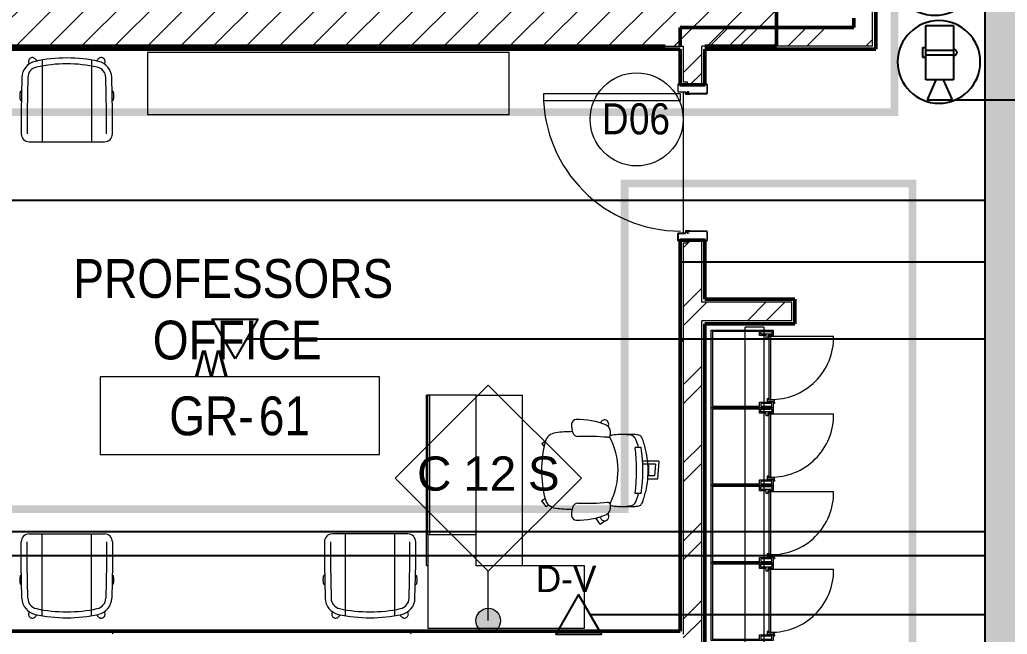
# Model space of a CAD drawing. Header units: millimetres. Extents: x -9358 to 257996, y -67499 to 9117.
# Drawn here: x 1965 to 8328, y -16488 to -12528 of the extents above; entities that cross this region are included whole.
import ezdxf

# ---------------------------------------------------------------- set-up
doc = ezdxf.new("R2010")
doc.units = ezdxf.units.MM
doc.header["$LTSCALE"] = 1000
for name, color, linetype, lineweight in [('123', 2, 'Continuous', 9), ('A-DOOR', 8, 'Continuous', 9), ('A-DOOR-1', 8, 'Continuous', 18), ('A-DOR', 8, 'Continuous', 9), ('A-FLR-PAT', 8, 'Continuous', 18), ('A-FRN', 8, 'Continuous', 9), ('A-GEN-MOD', 8, 'Continuous', 9), ('A-ROM-NAM', 8, 'Continuous', 9), ('A-TYP-DOR', 8, 'Continuous', 0), ('A-TYP-WAL', 8, 'Continuous', 0), ('A-WAL-CLD', 8, 'Continuous', 9), ('A-WAL-CMU', 8, 'Continuous', 50), ('A-WAL-LOW-30', 8, 'Continuous', 18), ('A-WAL-PAT-1', 8, 'Continuous', 9)]:
    doc.layers.add(name, color=color, linetype=linetype, lineweight=lineweight)
for name, color, linetype in [('CCTV', 4, 'Continuous'), ('CCTVNET', 6, 'Continuous'), ('DATANET', 4, 'Continuous'), ('F POINT AGN', 7, 'Continuous'), ('LC-CABLE -10', 4, 'Continuous'), ('LC-T-OUTLET', 4, 'Continuous'), ('Route - rack2', 7, 'Continuous')]:
    doc.layers.add(name, color=color, linetype=linetype)
doc.styles.add('Arial_5', font='arial.ttf', dxfattribs={"width": 0.85, "height": 200})
doc.styles.add('Arial_7', font='arial.ttf', dxfattribs={"width": 0.85, "height": 200})
doc.styles.add('Arial_8', font='arial.ttf', dxfattribs={"height": 220})
pattern_1 = [(0, (0, 0), (812.8, 203.2), [33.528, -576.072, 33.528, -576.072, -3251.2]), (0, (0, 0), (812.8, 203.2), [-1219.2, 33.528, -1185.672, 33.528, -576.072, -1422.4]), (0, (0, 0), (812.8, 203.2), [-3048, 33.528, -372.872, 33.528, -982.472]), (120, (304.8, 101.6), (-582.3764, 602.3054), [33.528, -576.072, 33.528, -576.072, -3251.2]), (120, (304.8, 101.6), (-582.3764, 602.3054), [-1219.2, 33.528, -1185.672, 33.528, -576.072, -1422.4]), (120, (304.8, 101.6), (-582.3764, 602.3054), [-3048, 33.528, -372.872, 33.528, -982.472]), (240, (406.4, 508), (-230.4236, -805.5054), [33.528, -576.072, 33.528, -576.072, -3251.2]), (240, (406.4, 508), (-230.4236, -805.5054), [-1219.2, 33.528, -1185.672, 33.528, -576.072, -1422.4]), (240, (406.4, 508), (-230.4236, -805.5054), [-3048, 33.528, -372.872, 33.528, -982.472])]
pattern_2 = [(45, (0, 0), (-251.447, 251.447), []), (45, (0, 381), (-251.447, 251.447), [])]

# ---------------------------------------------------------------- blocks, each defined once
blk = doc.blocks.new('Door Tag - Door Tag-41184-01-Ground Floor Plan')
at = {"layer": 'A-TYP-DOR'}
blk.add_circle((0, 0), 3, dxfattribs=at)
blk = doc.blocks.new('M_Wall Tag - WALL TAG-12mm-1267109-01-Ground Floor Plan')
at = {"layer": 'A-TYP-WAL'}
for p, q in [((-6, 0), (0, 6)), ((0, 6), (6, 0)), ((-6, 0), (0, -6)), ((6, 0), (0, -6))]:
    blk.add_line(p, q, dxfattribs=at)
blk = doc.blocks.new('D-V')
at = {"color": 3}
blk.add_lwpolyline([(1.2, 256.5), (146.9, 0), (-146.9, 0), (1.2, 256.5)], dxfattribs=at)
at = {"layer": 'CCTV', "color": 2}
blk.add_attdef('D-V', (-225.1, 246.5), '', height=170, dxfattribs=at)
blk = doc.blocks.new('D-W')
at = {"color": 3, "elevation": 0}
blk.add_lwpolyline([(0, 254.5), (146.9, 0), (-146.9, 0), (0, 254.5)], dxfattribs=at)
at = {"layer": 'LC-T-OUTLET', "color": 2}
blk.add_attdef('W', (77.2, 236.3, 0), '', height=170, dxfattribs=at)
blk = doc.blocks.new('FR_Lockers-MLTPL_Dar - FR_Lockers-MLTPL_Dar-848432-01-Ground Floor Furniture Plan')
at = {"layer": 'A-GEN-MOD'}
for p, q in [((-500, 0), (0, 0)), ((-500, -400), (-500, 0)), ((0, 0), (0, -400)), ((-491.1, -8.9), (-491.1, -311.1)), ((-8.9, -8.9), (-491.1, -8.9)), ((-8.9, -311.1), (-8.9, -8.9)), ((-491.1, -311.1), (-464.4, -311.1)), ((-464.4, -311.1), (-464.4, -408.9)), ((-35.6, -311.1), (-8.9, -311.1)), ((-35.6, -355.6), (-35.6, -311.1)), ((-491.1, -320), (-491.1, -391.1)), ((-473.3, -320), (-491.1, -320)), ((-473.3, -391.1), (-473.3, -320)), ((-460, -360), (-460, -408.9)), ((-442.2, -360), (-460, -360)), ((-451.1, -368.9), (-442.2, -368.9)), ((-451.1, -408.9), (-451.1, -368.9)), ((-446.7, -382.2), (-446.7, -373.3)), ((-446.7, -373.3), (-40, -373.3)), ((-442.2, -368.9), (-442.2, -360)), ((-53.3, -355.6), (-35.6, -355.6)), ((-53.3, -364.4), (-53.3, -355.6)), ((-35.6, -364.4), (-53.3, -364.4)), ((-40, -373.3), (-40, -382.2)), ((-35.6, -400), (-35.6, -364.4)), ((-26.7, -391.1), (-26.7, -320)), ((-26.7, -320), (-8.9, -320)), ((-8.9, -320), (-8.9, -391.1)), ((-473.3, -400), (-500, -400)), ((-491.1, -391.1), (-473.3, -391.1)), ((-473.3, -408.9), (-473.3, -400)), ((-464.4, -408.9), (-473.3, -408.9)), ((-460, -408.9), (-451.1, -408.9)), ((-40, -382.2), (-446.7, -382.2)), ((-40, -382.2), (-40, -789.1)), ((0, -400), (-35.6, -400)), ((-8.9, -391.1), (-26.7, -391.1))]:
    blk.add_line(p, q, dxfattribs=at)
blk.add_arc((-46.8, -389.2), 400, 178.71177, 270.96946, dxfattribs=at)
blk = doc.blocks.new('Walls 237 - Walls 41-1846571-01-Ground Floor Furniture Plan')
at = {"layer": 'A-FRN'}
for p, q in [((-8274.7, -7518.4), (-10604.7, -7518.4)), ((-10604.7, -7518.4), (-10604.7, -7918.4)), ((-8274.7, -7918.4), (-8274.7, -7518.4)), ((-10604.7, -7918.4), (-8274.7, -7918.4))]:
    blk.add_line(p, q, dxfattribs=at)
blk = doc.blocks.new('Scoop_Conference_Swivel_Chair_14893 - Scoop_Conference_Swivel_Chair_14893-746239-01-Ground Floor Furniture Plan')
at = {"layer": 'A-FRN'}
for p, q in [((-293.9, 139.9), (-293.9, -5.1)), ((-255.8, 139.9), (-255.8, -4.7)), ((243.1, 190.7), (-243.1, 190.7)), ((-158.6, -336.1), (-158.6, 190.7)), ((158.6, -336.1), (158.6, 190.7)), ((255.8, -4.7), (255.8, 139.9)), ((293.9, -5.1), (293.9, 139.9)), ((-293.9, -5.1), (-289.4, -224)), ((-255.8, -4.7), (-251.3, -223.2)), ((251.3, -223.2), (255.8, -4.7)), ((289.4, -224), (293.9, -5.1)), ((-292.5, -74.7), (-296, -74.7)), ((296, -74.7), (292.5, -74.7)), ((-296, -134.7), (-291.2, -134.7)), ((291.2, -134.7), (296, -134.7))]:
    blk.add_line(p, q, dxfattribs=at)
for centre, radius, start, end in [((-243.1, 139.9), 50.8, 90, 180), ((243.1, 139.9), 50.8, 0, 90), ((-181.4, -221.7), 108, 181.19256, 257.64827), ((-181.4, -221.7), 69.8, 181.19256, 257.64827), ((181.4, -221.7), 69.9, 282.35173, 358.80744), ((181.4, -221.7), 108, 282.35173, 358.80744), ((0, 606.8), 918, 257.64827, 282.35173), ((-221.9, -326.6), 24.9, 185.23282, 189), ((-221.9, -326.6), 24.9, 221.51523, 225), ((-221.9, -326.6), 24.9, 225, 228.48748), ((-221.9, -326.6), 24.9, 261, 264.76465), ((0, 606.8), 956.1, 257.64827, 282.35173)]:
    blk.add_arc(centre, radius, start, end, dxfattribs=at)
for points, knots in [([(-296, -134.7), (-296.5, -134.7), (-297.2, -133.8), (-298.3, -130.8), (-299, -127.8), (-299.8, -124.1), (-300.6, -118.4), (-301.3, -110), (-301.3, -99.3), (-300.6, -91), (-299.8, -85.2), (-299, -81.5), (-298.3, -78.5), (-297.2, -75.6), (-296.5, -74.7), (-296, -74.7)], [-1, -1, -1, -1, -0.888889, -0.833333, -0.777778, -0.722222, -0.666667, -0.555556, -0.444444, -0.333333, -0.277778, -0.222222, -0.166667, -0.111111, 0, 0, 0, 0]), ([(296, -74.7), (296.5, -74.7), (297.2, -75.6), (298.3, -78.5), (299, -81.5), (299.8, -85.2), (300.6, -91), (301.3, -99.3), (301.3, -110), (300.6, -118.4), (299.8, -124.1), (299, -127.8), (298.3, -130.8), (297.2, -133.8), (296.5, -134.7), (296, -134.7)], [-1, -1, -1, -1, -0.888889, -0.833333, -0.777778, -0.722222, -0.666667, -0.555556, -0.444444, -0.333333, -0.277778, -0.222222, -0.166667, -0.111111, 0, 0, 0, 0]), ([(-241.2, -310.9), (-242, -311.9), (-243.3, -313.8), (-244.9, -316.9), (-245.9, -320), (-246.6, -323.2), (-246.9, -327.5), (-246.1, -333.7), (-242.7, -341.1), (-236.4, -347.4), (-228.3, -351.1), (-219.5, -351.8), (-211.1, -349.5), (-206.3, -346.2), (-204.3, -344.2)], [-0.9668069, -0.9668069, -0.9668069, -0.9668069, -0.9166667, -0.875, -0.8333333, -0.7916667, -0.75, -0.6666667, -0.5555556, -0.4444444, -0.3333333, -0.2222222, -0.1111111, 0, 0, 0, 0]), ([(239.5, -344.2), (241.3, -342.3), (244.5, -337.9), (246.9, -330.3), (246.8, -322.4), (244.6, -315.8), (242.3, -312.2), (241.2, -310.9)], [-1, -1, -1, -1, -0.8, -0.6, -0.4, -0.2, -0.0666114, -0.0666114, -0.0666114, -0.0666114]), ([(204.3, -344.2), (206.3, -346.1), (210.8, -349.3), (219.8, -352), (230.2, -350.9), (236.8, -346.8), (239.5, -344.2)], [-1, -1, -1, -1, -0.785714, -0.571429, -0.285714, 0, 0, 0, 0])]:
    blk.add_open_spline(points, degree=3, knots=knots, dxfattribs=at)
for points in [[(-204.3, -344.2), (-199.5, -339.3), (-194.6, -334.4), (-189.8, -329.6)], [(189.8, -329.6), (194.6, -334.4), (199.5, -339.3), (204.3, -344.2)]]:
    blk.add_open_spline(points, degree=3, dxfattribs=at)
blk = doc.blocks.new('Scoop_Conference_Swivel_Chair_14893 - Scoop_Conference_Swivel_Chair_14893-748504-01-Ground Floor Furniture Plan')
at = {"layer": 'A-FRN'}
for p, q in [((-158.6, 336.1), (-158.6, -190.7)), ((158.6, 336.1), (158.6, -190.7)), ((-293.9, 5.1), (-289.4, 224)), ((-255.8, 4.7), (-251.3, 223.2)), ((251.3, 223.2), (255.8, 4.7)), ((289.4, 224), (293.9, 5.1)), ((-291.2, 134.7), (-296, 134.7)), ((296, 134.7), (291.2, 134.7)), ((-296, 74.7), (-292.5, 74.7)), ((292.5, 74.7), (296, 74.7)), ((-293.9, -139.9), (-293.9, 5.1)), ((-255.8, -139.9), (-255.8, 4.7)), ((255.8, 4.7), (255.8, -139.9)), ((293.9, 5.1), (293.9, -139.9)), ((243.1, -190.7), (-243.1, -190.7))]:
    blk.add_line(p, q, dxfattribs=at)
for centre, radius, start, end in [((-181.4, 221.7), 107.9, 102.35173, 178.80744), ((-221.9, 326.6), 24.9, 171, 174.76718), ((-221.9, 326.6), 24.9, 135, 138.48477), ((-221.9, 326.6), 24.9, 131.51252, 135), ((-221.9, 326.6), 24.9, 95.23535, 99), ((0, -606.8), 956.1, 77.64827, 102.35173), ((181.4, 221.7), 108, 1.19256, 77.64827), ((-181.4, 221.7), 69.8, 102.35173, 178.80744), ((0, -606.8), 918, 77.64827, 102.35173), ((181.4, 221.7), 69.9, 1.19256, 77.64827), ((-243.1, -139.9), 50.8, 180, 270), ((243.1, -139.9), 50.8, 270, 0)]:
    blk.add_arc(centre, radius, start, end, dxfattribs=at)
for points, knots in [([(-204.3, 344.2), (-205.8, 345.7), (-208.4, 347.6), (-212.2, 349.6), (-215.3, 350.6), (-218.5, 351.3), (-222.8, 351.6), (-229, 350.8), (-236.4, 347.4), (-242.7, 341.1), (-246.4, 333), (-247.1, 324.2), (-245, 316.6), (-242.4, 312.5), (-241.2, 310.9)], [-1, -1, -1, -1, -0.9166667, -0.875, -0.8333333, -0.7916667, -0.75, -0.6666667, -0.5555556, -0.4444444, -0.3333333, -0.2222222, -0.1111111, -0.0331931, -0.0331931, -0.0331931, -0.0331931]), ([(239.5, 344.2), (237.5, 346.2), (232.8, 349.5), (223.6, 352), (215.1, 351), (208.5, 347.7), (205.6, 345.4), (204.3, 344.2)], [-1, -1, -1, -1, -0.785714, -0.571429, -0.285714, -0.142857, 0, 0, 0, 0]), ([(241.2, 310.9), (243.1, 313.2), (245, 316.7), (246.3, 321.5), (246.9, 325.4), (246.7, 331), (244.5, 337.9), (241.3, 342.3), (239.5, 344.2)], [-0.9333886, -0.9333886, -0.9333886, -0.9333886, -0.7, -0.625, -0.55, -0.4, -0.2, 0, 0, 0, 0]), ([(-296, 74.7), (-296.5, 74.7), (-297.2, 75.6), (-298.3, 78.5), (-299, 81.5), (-299.8, 85.2), (-300.6, 91), (-301.3, 99.3), (-301.3, 110), (-300.6, 118.4), (-299.8, 124.1), (-299, 127.8), (-298.3, 130.8), (-297.2, 133.8), (-296.5, 134.7), (-296, 134.7)], [-1, -1, -1, -1, -0.888889, -0.833333, -0.777778, -0.722222, -0.666667, -0.555556, -0.444444, -0.333333, -0.277778, -0.222222, -0.166667, -0.111111, 0, 0, 0, 0]), ([(296, 134.7), (296.5, 134.7), (297.2, 133.8), (298.3, 130.8), (299, 127.8), (299.8, 124.1), (300.6, 118.4), (301.3, 110), (301.3, 99.3), (300.6, 91), (299.8, 85.2), (299, 81.5), (298.3, 78.5), (297.2, 75.6), (296.5, 74.7), (296, 74.7)], [-1, -1, -1, -1, -0.888889, -0.833333, -0.777778, -0.722222, -0.666667, -0.555556, -0.444444, -0.333333, -0.277778, -0.222222, -0.166667, -0.111111, 0, 0, 0, 0])]:
    blk.add_open_spline(points, degree=3, knots=knots, dxfattribs=at)
for points in [[(-189.8, 329.6), (-194.6, 334.4), (-199.5, 339.3), (-204.3, 344.2)], [(204.3, 344.2), (199.5, 339.3), (194.6, 334.4), (189.8, 329.6)]]:
    blk.add_open_spline(points, degree=3, dxfattribs=at)
blk = doc.blocks.new('Task chair 9554N35 - Task chair 9554N35-733048-01-Ground Floor Furniture Plan')
at = {"layer": 'A-FRN'}
for p, q in [((-59.9, 447.8), (56.2, 437.7)), ((-59.9, 447.8), (-59.9, 341.6)), ((-40.1, 424.9), (-40.1, 342.5)), ((-40.1, 424.9), (34.3, 418.4)), ((34.3, 418.4), (34.3, 377)), ((56.2, 437.7), (56.2, 375.4)), ((-148.6, 333.2), (-148.6, 294.8)), ((-33.2, 380), (34.3, 380)), ((-33.2, 377), (-33.2, 380)), ((148.6, 333.5), (148.6, 294.8)), ((208.7, 134.6), (213.5, 132.2)), ((346.3, 69.3), (309.5, 42.5)), ((346.3, 69.3), (324.3, 99.6)), ((309.5, 42.5), (303.3, 51.1)), ((-172.9, -306.8), (-189.9, -284.3)), ((-172.9, -306.8), (-153.2, -293.1)), ((196.3, -309), (180.3, -287)), ((196.3, -309), (233.1, -282.3)), ((233.1, -282.3), (220.5, -265))]:
    blk.add_line(p, q, dxfattribs=at)
for centre, radius, start, end in [((1, -773.4), 1116.7, 82.40675, 97.69875), ((1424.9, 239.6), 1657.1, 178.08469, 181.91531), ((192.1, 200.6), 424.1, 170.87537, 178.71964), ((-202, 267.3), 24.7, 131.85659, 178.73501), ((18.2, -231.9), 573.4, 106.91404, 111.62967), ((0, -988.3), 1291.7, 83.39468, 96.60532), ((-18.2, -231.9), 573.4, 68.37033, 73.08596), ((202, 267.3), 24.7, 1.26499, 48.14341), ((-192.1, 200.6), 424.1, 1.28036, 9.12463), ((-1424.9, 239.6), 1657.1, 358.08469, 1.91531), ((-257.7, 94.4), 37, 114.57567, 157.51846), ((-239, 54.3), 81.3, 83.07154, 114.79327), ((-5.9, 191.7), 225.5, 181.91531, 194.98952), ((-231.5, 117.1), 18, 357.62611, 82.70838), ((1.2, -277.4), 461.4, 63.27249, 118.3184), ((223.3, 117.1), 18, 97.29162, 182.37389), ((230.8, 54.3), 81.3, 65.20673, 96.92846), ((5.9, 191.7), 225.5, 345.51786, 358.08469), ((249.5, 94.4), 37, 22.48154, 65.42433), ((157.4, -76.4), 485.9, 157.62283, 181.09869), ((-301, 96.7), 25.2, 129.57983, 236.58793), ((-296.1, 90.9), 32.8, 82.42017, 129.57983), ((-270.6, 142.7), 80.3, 236.58793, 244.06048), ((-304.4, 28.7), 95.5, 76.87008, 82.42017), ((1706.6, -39.8), 1926.5, 175.34955, 181.07992), ((-1714.8, -39.8), 1926.5, 358.92008, 4.65045), ((351.4, -138.5), 268.8, 102.9497, 106.17349), ((-165.6, -76.4), 485.9, 358.90131, 22.37717), ((297.3, 97.1), 27.1, 305.0503, 102.9497), ((266.7, 140.7), 80.4, 293.45615, 305.0503), ((-298.4, -85.1), 30, 181.16926, 265.61497), ((-289.7, 26.9), 142.3, 265.59312, 289.57155), ((875.8, -92.8), 1126, 180.86126, 186.35861), ((-253.5, -75.2), 34, 289.57155, 358.42173), ((245.3, -75.2), 34, 181.57827, 250.42845), ((281.6, 26.9), 142.3, 250.42845, 257.15931), ((-875.8, -92.8), 1126, 353.64139, 359.03153), ((281.6, 26.9), 142.3, 257.15931, 274.40688), ((290.2, -85.1), 30, 274.38503, 358.83074), ((-163.7, -208.7), 80, 186.35861, 256.05837), ((163.7, -208.7), 80, 283.94166, 353.64139), ((0, 450.7), 759.4, 256.05837, 283.94166)]:
    blk.add_arc(centre, radius, start, end, dxfattribs=at)
for centre, major_axis, ratio, start_param, end_param in [((2833.6, 1083.6), (3058.7, 867.3), 0.246692, 3.007939, 3.042807), ((-182.4, 335.9), (44.1, 13.7), 0.260293, 1.734544, 2.951577), ((182.6, 337.1), (-43.9, 14.1), 0.248418, 3.3294, 4.551375), ((-2839.6, 1069.5), (-3064.8, 850.5), 0.246639, 3.238935, 3.272795), ((-2833.6, 1083.6), (-3058.7, 867.3), 0.246692, 3.240378, 3.275247), ((-178.1, 286.4), (48, 16.7), 0.376203, 1.755174, 2.42563), ((178.1, 286.7), (-48.1, 16.1), 0.383717, 3.814978, 4.524085)]:
    blk.add_ellipse(centre, major_axis=major_axis, ratio=ratio, start_param=start_param, end_param=end_param, dxfattribs=at)
blk.add_open_spline([(193.1, 345.6), (180.8, 349.8), (155.9, 357.6), (104.9, 369.7), (39.6, 378.5), (-39.7, 378.4), (-105, 369.4), (-155.9, 357.1), (-180.8, 349.3), (-193.1, 344.9)], degree=3, knots=[0, 0, 0, 0, 0.1, 0.2, 0.4, 0.6, 0.8, 0.9, 1, 1, 1, 1], dxfattribs=at)
blk = doc.blocks.new('secretary office - manager office -1 2-1846452-01-Ground Floor Furniture Plan')
at = {"layer": 'A-FRN'}
for p, q in [((-548, 320), (550, 320)), ((-548, 320), (-548, 310)), ((550, 310), (550, 320)), ((-360, 310), (-950, 310)), ((-950, 310), (-950, 300)), ((-950, 300), (-950, -700)), ((-350, 310), (-360, 310)), ((-350, 0), (-350, 310)), ((-350, 310), (550, 310)), ((550, 300), (-350, 300)), ((550, 300), (-350, 300)), ((550, 300), (550, 310)), ((550, 0), (550, 300)), ((-550, -700), (-550, 0)), ((-550, 0), (-350, 0)), ((-350, 0), (550, 0)), ((550, 0), (550, -300)), ((-550, -300), (550, -300)), ((-950, -700), (-550, -700))]:
    blk.add_line(p, q, dxfattribs=at)
blk = doc.blocks.new('Wood door - 1000-Wood Door-2297613-01-Ground Floor Furniture Plan')
at = {"layer": 'A-DOOR'}
blk.add_arc((442, 77), 884, 90, 180, dxfattribs=at)
at = {"layer": 'A-DOOR-1'}
for p, q in [((442, 961), (399, 961)), ((399, 961), (399, 77)), ((442, 77), (442, 961)), ((-505, 92.5), (-505, 82.5)), ((-505, 92.5), (-505, 82.5)), ((-503.5, 92.5), (-503.5, 82.5)), ((-502.5, 95), (-457.5, 95)), ((-457.5, 95), (-502.5, 95)), ((-457.5, 93.5), (-502.5, 93.5)), ((-502.5, 81.5), (-495, 81.5)), ((-495, 80), (-502.5, 80)), ((-500, 80), (-495, 80)), ((-495, 81.5), (-495, 80)), ((-495, 80), (-495, -80)), ((-456.5, 92.5), (-456.5, 47)), ((-455, 92.5), (-455, 47)), ((-455, 47), (-455, 92.5)), ((399, 77), (442, 77)), ((455, 92.5), (455, 47)), ((455, 92.5), (455, 47)), ((456.5, 92.5), (456.5, 47)), ((502.5, 95), (457.5, 95)), ((502.5, 95), (457.5, 95)), ((457.5, 93.5), (502.5, 93.5)), ((495, 81.5), (495, 80)), ((502.5, 81.5), (495, 81.5)), ((495, 80), (502.5, 80)), ((495, -80), (495, 80)), ((495, 80), (500, 80)), ((503.5, 92.5), (503.5, 82.5)), ((505, 92.5), (505, 82.5)), ((505, 82.5), (505, 92.5)), ((-455.2, 23), (-455.2, 32.5)), ((-453.7, 23), (-455.2, 23)), ((-442.5, 46), (-454, 46)), ((-442.5, 46), (-454, 46)), ((-442.5, 44.5), (-454, 44.5)), ((-453.7, 32.5), (-453.7, 23)), ((-452.7, 35), (-445.7, 35)), ((-445.7, 33.5), (-452.7, 33.5)), ((-444.7, -92.5), (-444.7, 32.5)), ((-443.2, 32.5), (-443.2, 8.1)), ((-443.2, 8.4), (-441.5, 18.1)), ((-441.7, 8.1), (-443.2, 8.4)), ((-443.2, 8.1), (-443.2, -92.5)), ((-443.2, -92.5), (-443.2, 8.1)), ((-443.2, 8.1), (-441.7, 8.1)), ((-440, 18), (-441.7, 8.1)), ((-441.7, 8.1), (-440, 18)), ((-441.5, 18.1), (-441.5, 43.5)), ((-440, 43.5), (-440, 18)), ((-440, 18), (-440, 43.5)), ((440, 43.5), (440, 18)), ((440, 43.5), (440, 18)), ((440, 18), (441.7, 8.1)), ((440, 18), (441.7, 8.1)), ((441.5, 18.1), (441.5, 43.5)), ((443.2, 8.4), (441.5, 18.1)), ((441.7, 8.1), (443.2, 8.4)), ((441.7, 8.1), (443.2, 8.4)), ((442.5, 46), (454, 46)), ((454, 46), (442.5, 46)), ((442.5, 44.5), (454, 44.5)), ((443.2, 32.5), (443.2, 8.1)), ((443.2, 8.4), (443.2, -92.5)), ((443.2, 8.1), (443.2, -92.5)), ((444.7, -92.5), (444.7, 32.5)), ((452.7, 35), (445.7, 35)), ((445.7, 33.5), (452.7, 33.5)), ((453.7, 32.5), (453.7, 23)), ((453.7, 23), (455.2, 23)), ((455.2, 23), (455.2, 32.5)), ((-505, -92.5), (-505, -82.5)), ((-505, -82.5), (-505, -92.5)), ((-503.5, -82.5), (-503.5, -92.5)), ((-502.5, -80), (-495, -80)), ((-495, -81.5), (-502.5, -81.5)), ((-502.5, -93.5), (-445.7, -93.5)), ((-445.7, -95), (-502.5, -95)), ((-502.5, -95), (-445.7, -95)), ((-495, -80), (-500, -80)), ((-495, -81.5), (-495, -80)), ((502.5, -93.5), (445.7, -93.5)), ((445.7, -95), (502.5, -95)), ((445.7, -95), (502.5, -95)), ((495, -81.5), (495, -80)), ((502.5, -80), (495, -80)), ((500, -80), (495, -80)), ((495, -81.5), (502.5, -81.5)), ((503.5, -82.5), (503.5, -92.5)), ((505, -92.5), (505, -82.5)), ((505, -92.5), (505, -82.5))]:
    blk.add_line(p, q, dxfattribs=at)
for centre, radius, start, end in [((-502.5, 92.5), 2.5, 90, 180), ((-502.5, 92.5), 2.5, 90, 180), ((-502.5, 82.5), 2.5, 180, 270), ((-502.5, 82.5), 2.5, 180, 270), ((-502.5, 92.5), 1, 90, 180), ((-502.5, 82.5), 1, 180, 270), ((-457.5, 92.5), 2.5, 0, 90), ((-457.5, 92.5), 2.5, 0, 90), ((-457.5, 92.5), 1, 0, 90), ((457.5, 92.5), 2.5, 90, 180), ((457.5, 92.5), 2.5, 90, 180), ((457.5, 92.5), 1, 90, 180), ((502.5, 92.5), 2.5, 0, 90), ((502.5, 92.5), 2.5, 0, 90), ((502.5, 92.5), 1, 0, 90), ((502.5, 82.5), 1, 270, 0), ((502.5, 82.5), 2.5, 270, 0), ((502.5, 82.5), 2.5, 270, 0), ((-454, 47), 2.5, 180, 270), ((-452.7, 32.5), 2.5, 90, 180), ((-454, 47), 0.997, 180, 270), ((-454, 47), 0.997, 180, 270), ((-452.7, 32.5), 1.01, 90, 180), ((-445.7, 32.5), 2.5, 0, 90), ((-445.7, 32.5), 0.984, 0, 90), ((-442.5, 43.5), 2.5, 0, 90), ((-442.5, 43.5), 2.5, 0, 90), ((-442.5, 43.5), 1, 0, 90), ((442.5, 43.5), 2.5, 90, 180), ((442.5, 43.5), 2.5, 90, 180), ((442.5, 43.5), 1, 90, 180), ((445.7, 32.5), 2.5, 90, 180), ((445.7, 32.5), 0.984, 90, 180), ((452.7, 32.5), 2.5, 0, 90), ((452.7, 32.5), 1.01, 0, 90), ((454, 47), 2.5, 270, 0), ((454, 47), 0.997, 270, 0), ((454, 47), 0.979, 270, 360), ((-502.5, -82.5), 2.5, 90, 180), ((-502.5, -82.5), 2.5, 90, 180), ((-502.5, -92.5), 2.5, 180, 270), ((-502.5, -92.5), 2.5, 180, 270), ((-502.5, -82.5), 1.01, 90, 180), ((-502.5, -92.5), 1.03, 180, 270), ((-445.7, -92.5), 0.985, 270, 0), ((-445.7, -92.5), 2.5, 270, 0), ((-445.7, -92.5), 2.5, 270, 360), ((445.7, -92.5), 2.5, 180, 270), ((445.7, -92.5), 2.5, 180, 270), ((445.7, -92.5), 0.985, 180, 270), ((502.5, -82.5), 2.5, 0, 90), ((502.5, -82.5), 2.5, 0, 90), ((502.5, -82.5), 1.01, 0, 90), ((502.5, -92.5), 1.03, 270, 0), ((502.5, -92.5), 2.5, 270, 0), ((502.5, -92.5), 2.5, 270, 360)]:
    blk.add_arc(centre, radius, start, end, dxfattribs=at)
blk = doc.blocks.new('M_Room Tag_Small - M_Room Tag_Small-919701-01-Ground Floor Furniture Plan')
at = {"layer": 'A-ROM-NAM'}
for p, q in [((9, 2.5), (-9, 2.5)), ((-9, 2.5), (-9, -2.5)), ((9, -2.5), (9, 2.5)), ((-9, -2.5), (9, -2.5))]:
    blk.add_line(p, q, dxfattribs=at)
blk = doc.blocks.new('G')
at = {"layer": 'A-WAL-PAT-1'}
h = blk.add_hatch(dxfattribs=at)
h.set_pattern_fill('FP_4', color=256, style=0, pattern_type=2)
h.set_pattern_definition([(45, (0, 0), (-106.066, 106.066), [])])
h.paths.add_polyline_path([(-150, -12550), (6840.8, -12550), (6840.3, -12250), (-150, -12250), (-150, -12279.3)], flags=0)
h = blk.add_hatch(dxfattribs=at)
h.set_pattern_fill('FP_1', color=256, style=0, pattern_type=2)
h.set_pattern_definition(pattern_2)
h.paths.add_polyline_path([(7340.3, -12550), (7460.3, -12550), (7460.3, -12250), (7340.3, -12250), (7340.3, -12430)], flags=0)
h = blk.add_hatch(dxfattribs=at)
h.set_pattern_fill('FP_1', color=256, style=0, pattern_type=2)
h.set_pattern_definition(pattern_2)
h.paths.add_polyline_path([(7015.2, -12550), (7340.3, -12550), (7340.3, -12430), (6220, -12430), (6220, -12550), (6523.7, -12550)], flags=0)
h = blk.add_hatch(dxfattribs=at)
h.set_pattern_fill('FP_2', color=256, style=0, pattern_type=2)
h.set_pattern_definition(pattern_1)
h.paths.add_polyline_path([(6220, -12570), (6240, -12570), (6240, -12550), (250, -12550), (250, -12570), (6032.1, -12570)], flags=0)
h = blk.add_hatch(dxfattribs=at)
h.set_pattern_fill('FP_2', color=256, style=0, pattern_type=2)
h.set_pattern_definition(pattern_1)
h.paths.add_polyline_path([(6240, -28620), (6240, -28410), (6267.6, -28410), (6267.6, -28390), (6220, -28390), (6220, -28620)], flags=0)
h.paths.add_polyline_path([(6267.6, -27390), (6267.6, -27370), (6240, -27370), (6240, -24660), (6220, -24660), (6220, -27390)], flags=0)
h.paths.add_polyline_path([(6220, -24540), (6240, -24540), (6240, -22020), (6267.6, -22020), (6267.6, -22000), (6220, -22000), (6220, -24520)], flags=0)
h.paths.add_polyline_path([(6267.6, -21000), (6267.6, -20980), (6240, -20980), (6240, -20770), (6220, -20770), (6220, -21000)], flags=0)
h.paths.add_polyline_path([(6220, -20750), (6240, -20750), (6240, -20560), (6220, -20560), (6220, -20590.7)], flags=0)
h.paths.add_polyline_path([(6220, -20440), (6240, -20440), (6240, -20250), (6220, -20250), (6220, -20420)], flags=0)
h.paths.add_polyline_path([(6240, -20230), (6240, -20020), (6267.6, -20020), (6267.6, -20000), (6220, -20000), (6220, -20230)], flags=0)
h.paths.add_polyline_path([(6267.6, -19000), (6267.6, -18980), (6240, -18980), (6240, -16460), (6220, -16460), (6220, -19000)], flags=0)
h.paths.add_polyline_path([(6220, -16340), (6240, -16340), (6240, -13820), (6267.6, -13820), (6267.6, -13800), (6220, -13800), (6220, -16320)], flags=0)
h.paths.add_polyline_path([(6267.6, -12800), (6267.6, -12780), (6240, -12780), (6240, -12570), (6220, -12570), (6220, -12800)], flags=0)
h = blk.add_hatch(dxfattribs=at)
h.set_pattern_fill('FP_1', color=256, style=0, pattern_type=2)
h.set_pattern_definition(pattern_2)
h.paths.add_polyline_path([(6360, -28640), (6360, -28390), (6267.6, -28390), (6267.6, -28410), (6240, -28410), (6240, -28640)], flags=0)
h.paths.add_polyline_path([(6360, -27390), (6360, -22000), (6267.6, -22000), (6267.6, -22020), (6240, -22020), (6240, -27370), (6267.6, -27370), (6267.6, -27390)], flags=0)
h.paths.add_polyline_path([(6360, -21000), (6360, -20000), (6267.6, -20000), (6267.6, -20020), (6240, -20020), (6240, -20980), (6267.6, -20980), (6267.6, -21000)], flags=0)
h.paths.add_polyline_path([(6360, -19000), (6360, -13800), (6267.6, -13800), (6267.6, -13820), (6240, -13820), (6240, -18980), (6267.6, -18980), (6267.6, -19000)], flags=0)
h.paths.add_polyline_path([(6267.6, -12800), (6360, -12800), (6360, -12550), (6240, -12550), (6240, -12780), (6267.6, -12780)], flags=0)
h = blk.add_hatch(dxfattribs=at)
h.set_pattern_fill('FP_2', color=256, style=0, pattern_type=2)
h.set_pattern_definition(pattern_1)
h.paths.add_polyline_path([(6380, -28760), (6380, -28640), (6360, -28640), (6360, -28760)], flags=0)
h.paths.add_polyline_path([(6380, -28620), (6380, -28390), (6360, -28390), (6360, -28620)], flags=0)
h.paths.add_polyline_path([(6360, -27390), (6380, -27390), (6380, -26800), (6360, -26800), (6360, -27095.3)], flags=0)
h.paths.add_polyline_path([(6380, -26680), (6380, -22550), (6360, -22550), (6360, -26680)], flags=0)
h.paths.add_polyline_path([(6380, -22430), (6380, -22000), (6360, -22000), (6360, -22430)], flags=0)
h.paths.add_polyline_path([(6360, -21000), (6380, -21000), (6380, -20770), (6360, -20770), (6360, -20952.1)], flags=0)
h.paths.add_polyline_path([(6380, -20750), (6380, -20250), (6360, -20250), (6360, -20750)], flags=0)
h.paths.add_polyline_path([(6380, -20230), (6380, -20000), (6360, -20000), (6360, -20230)], flags=0)
h.paths.add_polyline_path([(6380, -19000), (6380, -18570), (6360, -18570), (6360, -19000)], flags=0)
h.paths.add_polyline_path([(6360, -18450), (6380, -18450), (6380, -14320), (6360, -14320), (6360, -18422.5)], flags=0)
h.paths.add_polyline_path([(6380, -14200), (6380, -13800), (6360, -13800), (6360, -14200)], flags=0)
h.paths.add_polyline_path([(6380, -12800), (6380, -12550), (6360, -12550), (6360, -12800)], flags=0)
h = blk.add_hatch(dxfattribs=at)
h.set_pattern_fill('FP_2', color=256, style=0, pattern_type=2)
h.set_pattern_definition(pattern_1)
h.paths.add_polyline_path([(7460.3, -12570), (7460.3, -12550), (6380, -12550), (6380, -12570), (7340.3, -12570)], flags=0)
h = blk.add_hatch(dxfattribs=at)
h.set_pattern_fill('FP_2', color=256, style=0, pattern_type=2)
h.set_pattern_definition(pattern_1)
h.paths.add_polyline_path([(6960, -14320), (6960, -14180), (6380, -14180), (6380, -14200), (6940, -14200), (6940, -14320)], flags=0)
h = blk.add_hatch(dxfattribs=at)
h.set_pattern_fill('FP_1', color=256, style=0, pattern_type=2)
h.set_pattern_definition(pattern_2)
h.paths.add_polyline_path([(6380, -14320), (6940, -14320), (6940, -14200), (6360, -14200), (6360, -14320)], flags=0)
h = blk.add_hatch(dxfattribs=at)
h.set_pattern_fill('FP_2', color=256, style=0, pattern_type=2)
h.set_pattern_definition(pattern_1)
h.paths.add_polyline_path([(6220, -16460), (6220, -16320), (270, -16320), (270, -16340), (6200, -16340), (6200, -16460)], flags=0)
at = {"layer": 'A-FLR-PAT'}
for p, q in [((6240, -12800), (6240, -12805)), ((6240, -12845), (6240, -13755)), ((6240, -13795), (6240, -13800))]:
    blk.add_line(p, q, dxfattribs=at)
at = {"layer": 'A-WAL-CLD'}
for p, q in [((7460.3, -12550), (7460.3, -12250)), ((6123.3, -12550), (6240, -12550)), ((6240, -12550), (6240, -12780)), ((7460.3, -12550), (6360, -12550)), ((6360, -12800), (6360, -12550)), ((6240, -12780), (6267.6, -12780)), ((6267.6, -12800), (6267.6, -12780)), ((6267.6, -13820), (6267.6, -13800)), ((6360, -14200), (6360, -13800)), ((6240, -13820), (6240, -16340)), ((6267.6, -13820), (6240, -13820)), ((6940, -14200), (6360, -14200)), ((6940, -14320), (6940, -14200)), ((6940, -14320), (6360, -14320)), ((6360, -18450), (6360, -14320))]:
    blk.add_line(p, q, dxfattribs=at)
at = {"layer": 'A-WAL-CMU'}
for p, q in [((6840.8, -12550), (6840.8, -12230)), ((7480.3, -12570), (7480.3, -12230)), ((7340.3, -12370), (7340.3, -12430)), ((7340.3, -12430), (6220, -12430)), ((6220, -12430), (6220, -12550)), ((250, -12550), (6123.3, -12550)), ((270, -12570), (6220, -12570)), ((6220, -12570), (6220, -12800)), ((6380, -12550), (6840.8, -12550)), ((6380, -12570), (7480.3, -12570)), ((6380, -12800), (6380, -12570)), ((6220, -12800), (6380, -12800)), ((6220, -13800), (6220, -16320)), ((6380, -13800), (6220, -13800)), ((6380, -14180), (6380, -13800)), ((6960, -14180), (6380, -14180)), ((6960, -14340), (6960, -14180)), ((6380, -14340), (6960, -14340)), ((6380, -18430), (6380, -14340)), ((6220, -16320), (270, -16320))]:
    blk.add_line(p, q, dxfattribs=at)
at = {"layer": 'A-WAL-LOW-30'}
for p, q in [((6640, -18410), (6640, -14360)), ((6760, -14360), (6640, -14360)), ((6760, -14360), (6760, -18410))]:
    blk.add_line(p, q, dxfattribs=at)
at = {"layer": 'A-DOR', "rotation": 89.99999999999976}
blk.add_blockref('Wood door - 1000-Wood Door-2297613-01-Ground Floor Furniture Plan', (6300, -13300), dxfattribs=at)
at = {"layer": 'A-FRN'}
blk.add_blockref('Walls 237 - Walls 41-1846571-01-Ground Floor Furniture Plan', (13393.4, -5071.6), dxfattribs=at)
for name, p, rotation in [('Scoop_Conference_Swivel_Chair_14893 - Scoop_Conference_Swivel_Chair_14893-746239-01-Ground Floor Furniture Plan', (2267.9, -12975.5), 180.0000349317603), ('secretary office - manager office -1 2-1846452-01-Ground Floor Furniture Plan', (4905, -15350), 89.99999999999882), ('Task chair 9554N35 - Task chair 9554N35-733048-01-Ground Floor Furniture Plan', (5636.2, -15284.5), 270.0000000000037), ('Scoop_Conference_Swivel_Chair_14893 - Scoop_Conference_Swivel_Chair_14893-748504-01-Ground Floor Furniture Plan', (2267.9, -15884.5), 179.9999650682396), ('Scoop_Conference_Swivel_Chair_14893 - Scoop_Conference_Swivel_Chair_14893-746239-01-Ground Floor Furniture Plan', (4222.1, -15884.5), 3.4931760347e-05)]:
    blk.add_blockref(name, p, dxfattribs=dict(at, rotation=rotation))
at = {"layer": 'A-GEN-MOD', "rotation": 89.99999999999962}
for p in [(6420, -14380), (6420, -14880), (6420, -15380), (6420, -15880)]:
    blk.add_blockref('FR_Lockers-MLTPL_Dar - FR_Lockers-MLTPL_Dar-848432-01-Ground Floor Furniture Plan', p, dxfattribs=at)
at = {"layer": 'A-ROM-NAM', "xscale": 99.99999999999991, "yscale": 99.99999999999991, "zscale": 99.99999999999991}
blk.add_blockref('M_Room Tag_Small - M_Room Tag_Small-919701-01-Ground Floor Furniture Plan', (3382.5, -14930.8), dxfattribs=at)
at = {"layer": 'A-ROM-NAM', "char_height": 250, "attachment_point": 1, "style": 'Arial_5'}
for s, insert, width in [('PROFESSORS', (2309.8, -13922.2), 2633.543), ('OFFICE', (2821.8, -14319.1), 1392.531), ('GR-', (2927.7, -14807.7), 699.873), ('61', (3505.1, -14807.7), 418.481)]:
    blk.add_mtext(s, dxfattribs=dict(at, insert=insert, width=width))
blk = doc.blocks.new('datatray')
at = {"layer": '123'}
h = blk.add_hatch(color=4, dxfattribs=at)
h.dxf.hatch_style = 1
h.paths.add_polyline_path([(302434, -43813.9), (311773, -43813.9), (311773, -43513.9), (311473, -43513.9), (301671, -43513.9), (301671, -38365), (301471, -38365), (301100, -38365), (301100, -38565), (301471, -38565), (301471, -43513.9), (287538, -43513.9), (287538, -38565), (287909, -38565), (287909, -38365), (287538, -38365), (287338, -38365), (287338, -43513.9), (277443, -43513.9), (277443, -4790), (277143, -4790), (277143, -43813.9), (301834, -43813.9), (301852.6, -52052), (299770, -52052), (299770, -52652), (301854, -52652), (302454, -52652)])
h.paths.add_polyline_path([(311773, -4790), (311473, -4790), (311473, -43513.9), (311773, -43513.9)])
at = {"layer": 'LC-CABLE -10', "color": 4}
blk.add_lwpolyline([(277143, -43813.9), (277143, -4790), (277443, -4790), (277443, -43513.9)], dxfattribs=at)
blk = doc.blocks.new('CAM1')
at = {"color": 3}
for p, q in [((162556, 106038), (324526, 276477)), ((324526, 276477), (429598, 30014)), ((120391, 205701), (-417251, -23507)), ((-211976, 102874), (-115951, 143811)), ((-115951, 143811), (-101930, 110921)), ((236736, -67205), (120391, 205701)), ((-211976, 102874), (-197954, 69984)), ((-172803, 80707), (-56458, -192199)), ((-125603, 100829), (-9259, -172077)), ((194572, 32458), (429598, 30014)), ((-417251, -23507), (-300906, -296412)), ((-300906, -296412), (236736, -67205))]:
    blk.add_line(p, q, dxfattribs=at)
blk.add_circle((32, 182), 443637, dxfattribs=at)
blk.add_arc((-33597, -182453), 35754, 203.0894976, 23.0894976, dxfattribs=at)
blk = doc.blocks.new('RACK 2- ROUTE .')
at = {"layer": 'F POINT AGN', "color": 1, "const_width": 50}
blk.add_lwpolyline([(7717, -19446), (7717, -13583), (5863, -13583), (5863, -15682), (561, -15682), (561, -13123), (7602, -13123), (7602, -7571), (1136, -7571), (1136, -709), (5502, -709), (5502, -7372), (7110, -7372), (7110, -841), (10508, -841)], dxfattribs=at)

msp = doc.modelspace()

# ---------------------------------------------------------------- block references
msp.add_blockref('G', (0, -148.1))

# ---------------------------------------------------------------- next in the draw order: hatches: boundary and pattern name
at = {"layer": 'A-TYP-WAL'}
h = msp.add_hatch(color=256, dxfattribs=at)
edge = h.paths.add_edge_path(flags=0)
edge.add_arc((4983.6, -16400), 79.4, 0, 360)

# ---------------------------------------------------------------- next in the draw order: linework, layer by layer
msp.add_line((4983.6, -16400), (4983.6, -16082.6), dxfattribs=at)
msp.add_circle((4983.6, -16400), 79.4, dxfattribs=at)
at = {"layer": 'CCTVNET', "color": 3}
msp.add_line((7994.2, -13044), (8523, -13044), dxfattribs=at)
at = {"layer": 'DATANET', "color": 3, "ltscale": 0.05}
msp.add_line((6220, -14089.1), (8185, -14089.1), dxfattribs=at)
at = {"layer": 'DATANET', "color": 3}
for p, q in [((3425.5, -14585.3), (8185, -14585.3)), ((5639.3, -16360.9), (8185, -16360.9))]:
    msp.add_line(p, q, dxfattribs=at)
for points in [[(397.2, -13379.5), (397.2, -13690.1), (8185, -13690.1)], [(539.5, -15825.1), (8185, -15825.1)], [(805.5, -16360.9), (1267, -16360.9), (1267, -15981.1), (8185, -15981.1)]]:
    msp.add_lwpolyline(points, dxfattribs=at)

# ---------------------------------------------------------------- next in the draw order: block references
at = {"layer": 'A-TYP-DOR', "xscale": 99.99999999999991, "yscale": 99.99999999999991, "zscale": 99.99999999999991}
msp.add_blockref('Door Tag - Door Tag-41184-01-Ground Floor Plan', (5940, -13170), dxfattribs=at)
at = {"layer": 'A-TYP-WAL', "xscale": 99.99999999999991, "yscale": 99.99999999999991, "zscale": 99.99999999999991}
msp.add_blockref('M_Wall Tag - WALL TAG-12mm-1267109-01-Ground Floor Plan', (4983.6, -15482.6), dxfattribs=at)
at = {"layer": 'CCTVNET', "color": 3, "xscale": -0.0006, "yscale": 0.0006, "zscale": 0.0006}
for p, rotation in [((7862.3, -12233.5), 336.7504841189364), ((7888.2, -12799.9), 113.0894976042209)]:
    msp.add_blockref('CAM1', p, dxfattribs=dict(at, rotation=rotation))
at = {"layer": 'DATANET'}
msp.add_blockref('datatray', (-268957, -148.1), dxfattribs=at)
at = {"layer": 'DATANET', "color": 3}
ref = msp.add_blockref('D-W', (3352, -14458.1, 0), dxfattribs=dict(at, rotation=180))
ref.add_attrib('W', 'W', (3306.6, -14658.1), dxfattribs={"layer": 'LC-T-OUTLET', "color": 3, "height": 170, "rotation": 180})
ref = msp.add_blockref('D-V', (5565.8, -16488.1), dxfattribs=dict(at, xscale=-1))
ref.add_attrib('D-V', 'D-V', (5289.8, -16216.1), dxfattribs={"layer": 'CCTV', "color": 3, "height": 170})
at = {"layer": 'Route - rack2', "color": 1}
msp.add_blockref('RACK 2- ROUTE .', (0, 0), dxfattribs=at)

# ---------------------------------------------------------------- next in the draw order: texts
at = {"layer": 'A-TYP-DOR', "char_height": 200, "attachment_point": 1, "style": 'Arial_7'}
for s, insert, width in [('D', (5716.3, -13066.4), 211.245), ('06', (5890.6, -13066.4), 327.088)]:
    msp.add_mtext(s, dxfattribs=dict(at, insert=insert, width=width))
at = {"layer": 'A-TYP-WAL', "char_height": 220, "attachment_point": 1, "style": 'Arial_8'}
for s, insert, width in [('C ', (4524.7, -15342.6), 360.759), ('12 ', (4822.4, -15342.6), 505.063), ('S', (5239.1, -15342.6), 240.506)]:
    msp.add_mtext(s, dxfattribs=dict(at, insert=insert, width=width))

doc.saveas('drawing.dxf')
